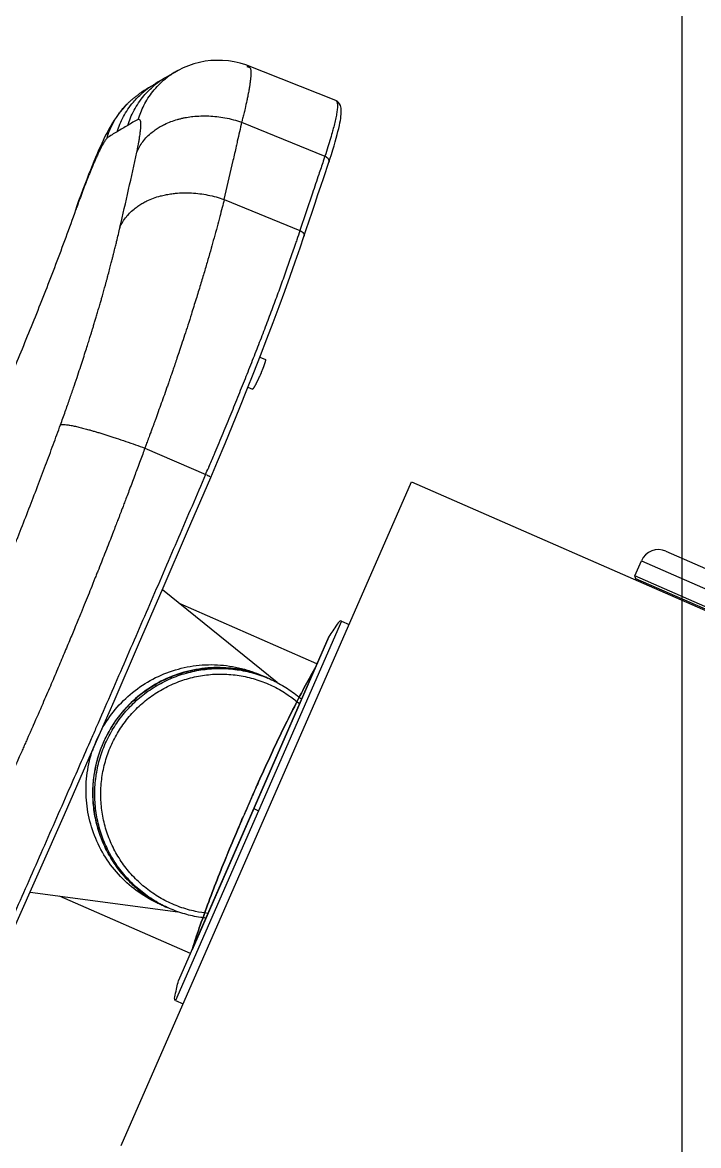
# Model space of a CAD drawing. Header units: millimetres. Extents: x 1145859089 to 1147511753, y -1047484727 to -1047247487.
# Drawn here: x 1146004981.5 to 1146005144.9, y -1047431132 to -1047430860.8 of the extents above; entities that cross this region are included whole.
import ezdxf
from ezdxf.xclip import XClip

# ---------------------------------------------------------------- set-up
doc = ezdxf.new("R2010")
doc.units = ezdxf.units.MM
doc.header["$LTSCALE"] = 100
doc.header["$MEASUREMENT"] = 0
doc.header["$XCLIPFRAME"] = 2
doc.layers.get('0').update_dxf_attribs({"linetype": 'CONTINUOUS'})
doc.layers.add('XREF', color=135, linetype='CONTINUOUS')
doc.layers.add('단지배치도$0$W240910', color=135, linetype='CONTINUOUS')

# ---------------------------------------------------------------- blocks, each defined once
blk = doc.blocks.new('단지배치도$0$zw$9902')
at = {"layer": '단지배치도$0$W240910', "ltscale": 5}
blk.add_line((67000.06, -51499.98), (67000.06, -67681.69), dxfattribs=at)
at = {"layer": '단지배치도$0$W240910', "linetype": 'ByBlock', "ltscale": 20}
for p, q in [((66880.79, -59501.94), (66879.51, -59502.47)), ((66882.11, -59501.49), (66880.79, -59501.94)), ((66883.46, -59501.14), (66882.11, -59501.49)), ((66884.84, -59500.87), (66883.46, -59501.14)), ((66886.24, -59500.71), (66884.84, -59500.87)), ((66887.65, -59500.64), (66886.24, -59500.71)), ((66889.06, -59500.66), (66887.65, -59500.64)), ((66890.47, -59500.79), (66889.06, -59500.66)), ((66891.88, -59501.02), (66890.47, -59500.79)), ((66893.27, -59501.34), (66891.88, -59501.02)), ((66894.63, -59501.76), (66893.27, -59501.34)), ((66916.4, -59510.37), (66894.63, -59501.76)), ((66875.72, -59504.52), (66875.15, -59504.87)), ((66876.27, -59504.19), (66875.72, -59504.52)), ((66876.83, -59503.87), (66876.27, -59504.19)), ((66877.38, -59503.56), (66876.83, -59503.87)), ((66877.92, -59503.26), (66877.38, -59503.56)), ((66878.28, -59503.08), (66877.47, -59503.54)), ((66878.28, -59503.08), (66877.92, -59503.26)), ((66879.51, -59502.47), (66878.28, -59503.08)), ((66871.16, -59507.28), (66870.63, -59507.61)), ((66871.69, -59506.96), (66871.16, -59507.28)), ((66871.78, -59506.94), (66871.36, -59507.23)), ((66872.18, -59506.68), (66871.69, -59506.96)), ((66872.34, -59506.57), (66872.18, -59506.68)), ((66872.9, -59506.21), (66872.34, -59506.57)), ((66873.45, -59505.87), (66872.9, -59506.21)), ((66874, -59505.54), (66873.45, -59505.87)), ((66874.54, -59505.23), (66874, -59505.54)), ((66874.58, -59505.23), (66874.15, -59505.52)), ((66875.01, -59504.96), (66874.54, -59505.23)), ((66875.15, -59504.87), (66875.01, -59504.96)), ((66869, -59508.69), (66868.61, -59508.96)), ((66869.55, -59508.31), (66869, -59508.69)), ((66870.09, -59507.96), (66869.55, -59508.31)), ((66870.63, -59507.61), (66870.09, -59507.96)), ((66864.86, -59512.4), (66864.31, -59513.07)), ((66865.44, -59511.75), (66864.86, -59512.4)), ((66865.71, -59511.46), (66865.44, -59511.75)), ((66916.73, -59510.54), (66916.39, -59510.36)), ((66916.39, -59510.37), (66916.4, -59510.37)), ((66916.4, -59510.37), (66916.41, -59510.37)), ((66917.06, -59510.81), (66916.73, -59510.54)), ((66917.33, -59511.15), (66917.06, -59510.81)), ((66917.51, -59511.51), (66917.33, -59511.15)), ((66917.62, -59511.86), (66917.51, -59511.51)), ((66917.69, -59512.19), (66917.62, -59511.86)), ((66917.73, -59512.54), (66917.69, -59512.19)), ((66917.74, -59512.91), (66917.73, -59512.54)), ((66862.86, -59515.1), (66862.43, -59515.77)), ((66863.31, -59514.43), (66862.86, -59515.1)), ((66863.79, -59513.75), (66863.31, -59514.43)), ((66864.31, -59513.07), (66863.79, -59513.75)), ((66917.4, -59515.77), (66917.51, -59515.19)), ((66917.51, -59515.19), (66917.59, -59514.65)), ((66917.59, -59514.65), (66917.66, -59514.16)), ((66917.66, -59514.16), (66917.71, -59513.71)), ((66917.71, -59513.71), (66917.73, -59513.29)), ((66917.73, -59513.29), (66917.74, -59512.91)), ((66861.27, -59517.81), (66860.9, -59518.51)), ((66861.64, -59517.12), (66861.27, -59517.81)), ((66862.03, -59516.44), (66861.64, -59517.12)), ((66862.43, -59515.77), (66862.03, -59516.44)), ((66893.65, -59515.58), (66913.78, -59523.78)), ((66916.74, -59518.59), (66916.94, -59517.8)), ((66916.94, -59517.8), (66917.11, -59517.07)), ((66917.11, -59517.07), (66917.27, -59516.39)), ((66917.27, -59516.39), (66917.4, -59515.77)), ((66859.82, -59520.73), (66859.46, -59521.53)), ((66860.18, -59519.97), (66859.82, -59520.73)), ((66860.54, -59519.23), (66860.18, -59519.97)), ((66860.9, -59518.51), (66860.54, -59519.23)), ((66915.98, -59521.27), (66916.26, -59520.32)), ((66916.26, -59520.32), (66916.51, -59519.43)), ((66916.51, -59519.43), (66916.74, -59518.59)), ((66858.71, -59523.22), (66858.32, -59524.13)), ((66859.09, -59522.36), (66858.71, -59523.22)), ((66859.46, -59521.53), (66859.09, -59522.36)), ((66914.98, -59524.47), (66915.34, -59523.35)), ((66915.34, -59523.35), (66915.68, -59522.28)), ((66915.68, -59522.28), (66915.98, -59521.27)), ((66857.51, -59526.09), (66857.09, -59527.14)), ((66857.92, -59525.09), (66857.51, -59526.09)), ((66858.32, -59524.13), (66857.92, -59525.09)), ((66891.56, -59524.84), (66889.37, -59534.23)), ((66913.78, -59523.78), (66913.38, -59524.99)), ((66913.5, -59528.92), (66914.73, -59525.24)), ((66913.78, -59523.78), (66913.83, -59523.8)), ((66914.73, -59525.24), (66914.98, -59524.47)), ((66856.65, -59528.25), (66856.2, -59529.4)), ((66857.09, -59527.14), (66856.65, -59528.25)), ((66912.8, -59531), (66913.5, -59528.92)), ((66855.74, -59530.61), (66855.26, -59531.87)), ((66856.2, -59529.4), (66855.74, -59530.61)), ((66912.1, -59533.08), (66912.8, -59531)), ((66854.76, -59533.2), (66854.25, -59534.59)), ((66855.26, -59531.87), (66854.76, -59533.2)), ((66889.42, -59534.25), (66889.37, -59534.23)), ((66889.42, -59534.25), (66907.73, -59541.72)), ((66910.79, -59532.69), (66907.73, -59541.72)), ((66911.39, -59535.17), (66912.1, -59533.08)), ((66853.73, -59536.02), (66853.24, -59537.65)), ((66854.25, -59534.59), (66853.73, -59536.02)), ((66910.69, -59537.27), (66911.39, -59535.17)), ((66909.26, -59541.48), (66909.97, -59539.37)), ((66909.97, -59539.37), (66910.69, -59537.27)), ((66907.73, -59541.72), (66907.78, -59541.74)), ((66908.69, -59543.17), (66909.26, -59541.48)), ((66907.76, -59545.93), (66908.69, -59543.16)), ((66906.61, -59549.29), (66907.76, -59545.93)), ((66905.38, -59552.78), (66906.61, -59549.29)), ((66904.08, -59556.39), (66905.38, -59552.78)), ((66902.71, -59560.12), (66904.08, -59556.39)), ((66901.27, -59563.97), (66902.71, -59560.12)), ((66899.77, -59567.91), (66901.27, -59563.97)), ((66898.21, -59571.94), (66899.77, -59567.91)), ((66896.59, -59576.05), (66898.21, -59571.94)), ((66898.05, -59572.33), (66899.38, -59572.91)), ((66894.92, -59580.24), (66896.59, -59576.05)), ((66893.21, -59584.49), (66894.92, -59580.24)), ((66895.18, -59579.58), (66896.26, -59580.05)), ((66891.44, -59588.8), (66893.21, -59584.49)), ((66889.64, -59593.15), (66891.44, -59588.8)), ((66887.8, -59597.53), (66889.64, -59593.15)), ((66870.25, -59594.31), (66884.97, -59600.69)), ((66885.67, -59598.95), (66885.6, -59599.11)), ((66886.17, -59601.36), (66887.8, -59597.53)), ((66880.58, -59614.39), (66886.17, -59601.36)), ((66864.54, -59762.76), (66934.67, -59602.42)), ((66934.67, -59602.42), (67085.01, -59668.18)), ((66874.68, -59628.06), (66880.58, -59614.39)), ((66996.2, -59619.2), (67084.06, -59657.63)), ((66988.67, -59625.18), (66990.27, -59621.52)), ((66990.27, -59621.52), (67082.26, -59661.75)), ((67080.66, -59665.41), (66988.67, -59625.18)), ((66988.93, -59625.84), (66988.67, -59625.18)), ((67080.46, -59665.87), (66988.93, -59625.84)), ((66868.76, -59641.74), (66874.68, -59628.06)), ((66902.22, -59650.9), (66874.5, -59628.49)), ((66911.86, -59646.41), (66878.76, -59631.93)), ((66911.86, -59646.41), (66878.76, -59631.93)), ((66917.77, -59636.06), (66877.7, -59727.68)), ((66917.77, -59636.06), (66919.6, -59636.86)), ((66914.74, -59639.82), (66878.42, -59722.87)), ((66914.72, -59639.86), (66881.67, -59715.43)), ((66862.81, -59655.42), (66868.76, -59641.74)), ((66899.93, -59649.81), (66899.94, -59649.82)), ((66899.94, -59649.82), (66899.97, -59649.83)), ((66900.43, -59650.03), (66899.97, -59649.83)), ((66856.83, -59669.09), (66862.81, -59655.42)), ((66850.84, -59682.75), (66856.83, -59669.09)), ((66895.91, -59679.05), (66894.42, -59682.44)), ((66895.91, -59679.05), (66895.93, -59679.01)), ((66895.94, -59678.97), (66895.93, -59679.01)), ((66844.82, -59696.39), (66850.84, -59682.75)), ((66894.39, -59682.52), (66894.4, -59682.49)), ((66894.42, -59682.44), (66894.4, -59682.49)), ((66896.57, -59681.36), (66897.74, -59681.86)), ((66838.79, -59710.01), (66844.82, -59696.39)), ((66842.54, -59701.54), (66878.26, -59706.28)), ((66881.29, -59716.32), (66849.65, -59702.48)), ((66881.29, -59716.32), (66849.65, -59702.48)), ((66875.69, -59705.25), (66875.68, -59705.24)), ((66875.72, -59705.26), (66875.69, -59705.25)), ((66876.19, -59705.46), (66875.72, -59705.26)), ((66878.48, -59722.74), (66878.41, -59722.9)), ((66878.42, -59722.87), (66878.41, -59722.9)), ((66877.7, -59727.68), (66879.53, -59728.48))]:
    blk.add_line(p, q, dxfattribs=at)
at = {"layer": '단지배치도$0$W240910'}
blk.add_arc((56404.25, -57219.78, 0), 12756.72, 322.50733, 9.110085, dxfattribs=at)
at = {"layer": '단지배치도$0$W240910', "linetype": 'ByBlock', "ltscale": 20}
for centre, radius, start, end in [((66887.57, -59520.37), 19.62, 120.9774, 129.0269), ((66882.46, -59523.42), 19.63, 124.4415, 131.1), ((66885.04, -59521.87), 19.64, 123.6465, 129.8617), ((66916.28, -59510.68), 0.338, 64.6892, 66.3966), ((66878.78, -59535.53), 22.95, 116.1435, 123.4083), ((66875.72, -59540.5), 25.66, 118.2133, 124.7299), ((66877.28, -59538.03), 24.35, 117.2016, 124.1986), ((65937.14, -59322.88), 952.4, 346.76425, 347.88395), ((67110.2, -59629.57), 272.91, 160.0577, 160.317), ((66806.34, -59565.32), 86.17, 335.7823, 336.9152), ((66994.4, -59623.32), 4.5, 66.3767, 156.3767), ((66887.89, -59677.37), 30.07, 82.9248, 83.6602), ((66887.9, -59677.27), 29.98, 76.3621, 82.9299), ((66887.89, -59677.34), 30.05, 74.8236, 76.3619), ((66887.87, -59677.4), 30.1, 73.2892, 74.8238), ((66887.87, -59677.41), 30.12, 70.4072, 73.2894), ((66887.88, -59677.37), 30.08, 69.828, 70.4069), ((66887.92, -59677.27), 29.96, 66.3792, 69.8301), ((66888.39, -59677.56), 30.04, 66.3767, 67.3397), ((66886.4, -59676.91), 30.36, 150.951, 161.7514), ((67349.28, -59881.38), 496.46, 156.1635, 156.3771), ((67350.76, -59878), 496.46, 156.3763, 156.5898), ((66887.74, -59677.7), 30.07, 229.0932, 229.8286), ((66887.68, -59677.77), 29.98, 229.8235, 236.3912), ((66887.72, -59677.71), 30.05, 236.3915, 237.9297), ((66887.75, -59677.66), 30.1, 237.9296, 239.4642), ((66887.76, -59677.65), 30.12, 239.464, 242.3461), ((66887.74, -59677.69), 30.08, 242.3465, 242.9254), ((66887.69, -59677.79), 29.96, 242.9233, 246.3741)]:
    blk.add_arc(centre, radius, start, end, dxfattribs=at)
for points, knots in [([(66894.92, -59502.13), (66895.08, -59502.08), (66895.42, -59501.94), (66895.67, -59502.28), (66895.73, -59502.45), (66895.75, -59502.51)], [0, 0, 0, 0, 0.51352, 0.891261, 1.079278, 1.079278, 1.079278, 1.079278]), ([(66895.75, -59502.51), (66895.77, -59502.58), (66895.85, -59502.9), (66895.9, -59503.45), (66895.87, -59504.21), (66895.87, -59504.71), (66895.82, -59504.98)], [0, 0, 0, 0, 0.200238, 0.982482, 1.662417, 2.472537, 2.472537, 2.472537, 2.472537]), ([(66866.15, -59516.37), (66866.33, -59515.75), (66866.77, -59514.5), (66867.63, -59512.67), (66868.71, -59510.88), (66869.87, -59509.35), (66871.02, -59508.08), (66871.85, -59507.3), (66872.33, -59506.89), (66872.45, -59506.79)], [0, 0, 0, 0, 1.945454, 3.968289, 6.059366, 8.206691, 9.720459, 11.180431, 11.630612, 11.630612, 11.630612, 11.630612]), ([(66868.67, -59514.93), (66868.84, -59514.36), (66869.24, -59513.2), (66870.02, -59511.48), (66871, -59509.77), (66872.19, -59508.11), (66873.59, -59506.54), (66874.65, -59505.58), (66875.21, -59505.12)], [0, 0, 0, 0, 1.794384, 3.677601, 5.644707, 7.687721, 9.796919, 11.961869, 11.961869, 11.961869, 11.961869]), ([(66895.82, -59504.98), (66895.76, -59505.24), (66895.74, -59505.82), (66895.62, -59506.53), (66895.53, -59507.15), (66895.45, -59507.62), (66895.36, -59508.13), (66895.25, -59508.72), (66895.13, -59509.31), (66895.02, -59509.87), (66894.81, -59510.83), (66894.58, -59511.86), (66894.32, -59512.94), (66894.16, -59513.55), (66894.01, -59514.14), (66893.88, -59514.69), (66893.74, -59515.17), (66893.69, -59515.46), (66893.65, -59515.58)], [0, 0, 0, 0, 0.814221, 1.727787, 2.169406, 2.690485, 3.147914, 3.738755, 4.477409, 4.959155, 5.444648, 7.433823, 8.12702, 8.761155, 9.330599, 9.954311, 10.45742, 10.833595, 10.833595, 10.833595, 10.833595]), ([(66863.59, -59517.89), (66863.78, -59517.27), (66864.22, -59516.02), (66865.08, -59514.19), (66866.16, -59512.41), (66867.32, -59510.88), (66868.47, -59509.62), (66869.19, -59508.94), (66869.56, -59508.62)], [0, 0, 0, 0, 1.942643, 3.962289, 6.04985, 8.193407, 9.704809, 11.162461, 11.162461, 11.162461, 11.162461]), ([(66865.71, -59511.46), (66865.84, -59511.32), (66866.17, -59510.99), (66866.7, -59510.48), (66867.33, -59509.93), (66867.96, -59509.43), (66868.39, -59509.11), (66868.61, -59508.96)], [0, 0, 0, 0, 0.55698, 1.39492, 2.224765, 3.045726, 3.824493, 3.824493, 3.824493, 3.824493]), ([(66861.11, -59519.41), (66861.29, -59518.78), (66861.74, -59517.5), (66862.53, -59515.83), (66863.36, -59514.43), (66864.13, -59513.31), (66864.86, -59512.4), (66865.39, -59511.8), (66865.65, -59511.53), (66865.71, -59511.46)], [0, 0, 0, 0, 1.991712, 4.063991, 5.51776, 6.879508, 8.139839, 8.991274, 9.279502, 9.279502, 9.279502, 9.279502]), ([(66916.42, -59510.38), (66916.54, -59510.43), (66916.74, -59510.72), (66916.82, -59511.34), (66916.8, -59512.22), (66916.71, -59512.89), (66916.65, -59513.27)], [0, 0, 0, 0, 0.376096, 0.971572, 1.844149, 3.009592, 3.009592, 3.009592, 3.009592]), ([(66868.33, -59522.79), (66868.51, -59522.36), (66868.93, -59521.49), (66869.74, -59520.25), (66870.77, -59519.06), (66871.86, -59518.07), (66872.95, -59517.27), (66873.96, -59516.64), (66875.16, -59516.01), (66876.54, -59515.42), (66877.84, -59515), (66878.86, -59514.73), (66879.6, -59514.56), (66880.35, -59514.41), (66881.11, -59514.29), (66882.26, -59514.15), (66883.81, -59514.04), (66885.74, -59514.05), (66887.68, -59514.2), (66889.65, -59514.5), (66891.66, -59514.95), (66892.99, -59515.35), (66893.65, -59515.58)], [0, 0, 0, 0, 1.395271, 2.871666, 4.436703, 6.094644, 7.294543, 8.483246, 9.653968, 11.361205, 12.991094, 13.746964, 14.508727, 15.275402, 16.045955, 16.819304, 18.75707, 20.687046, 22.598719, 24.601919, 26.667066, 28.760612, 28.760612, 28.760612, 28.760612]), ([(66868.33, -59522.79), (66868.38, -59522.59), (66868.46, -59522.2), (66868.58, -59521.55), (66868.69, -59520.98), (66868.78, -59520.48), (66868.88, -59519.91), (66868.99, -59519.26), (66869.09, -59518.56), (66869.16, -59518.02), (66869.21, -59517.56), (66869.26, -59517.08), (66869.29, -59516.59), (66869.3, -59516.1), (66869.27, -59515.66), (66869.29, -59515.18), (66868.86, -59514.84), (66868.67, -59514.93)], [0, 0, 0, 0, 0.606546, 1.202414, 1.967108, 2.357632, 2.743085, 3.695281, 4.327536, 4.869633, 5.33042, 5.718659, 6.31052, 6.792957, 7.187909, 7.631431, 8.247932, 8.247932, 8.247932, 8.247932]), ([(66916.65, -59513.27), (66916.58, -59513.69), (66916.41, -59514.6), (66916.09, -59516), (66915.83, -59516.97), (66915.7, -59517.46)], [0, 0, 0, 0, 1.274645, 2.775474, 4.294705, 4.294705, 4.294705, 4.294705]), ([(66893.65, -59515.58), (66893.31, -59517.12), (66892.86, -59519.06), (66892.17, -59522.14), (66891.83, -59523.7), (66891.56, -59524.84)], [0, 0, 0, 0, 4.730131, 5.961451, 9.497691, 9.497691, 9.497691, 9.497691]), ([(66915.7, -59517.46), (66915.68, -59517.53), (66915.5, -59518.21), (66915.11, -59519.59), (66914.46, -59521.62), (66914.08, -59523.06), (66913.78, -59523.78)], [0, 0, 0, 0, 0.202088, 2.136432, 4.274933, 6.607429, 6.607429, 6.607429, 6.607429]), ([(66861.11, -59519.41), (66861, -59519.52), (66860.83, -59519.75), (66860.58, -59520.11), (66860.35, -59520.48), (66860.12, -59520.88), (66859.91, -59521.26), (66859.71, -59521.65), (66859.49, -59522.08), (66859.21, -59522.63), (66858.93, -59523.22), (66858.67, -59523.8), (66858.45, -59524.29), (66858.24, -59524.76), (66858.05, -59525.2), (66857.87, -59525.62), (66857.69, -59526.05), (66857.46, -59526.58), (66857.18, -59527.27), (66856.84, -59528.1), (66856.5, -59528.96), (66856.19, -59529.75), (66855.92, -59530.42), (66855.77, -59530.82), (66855.7, -59531)], [0, 0, 0, 0, 0.449461, 0.850824, 1.317314, 1.770766, 2.221332, 2.628624, 3.06847, 3.6752, 4.478128, 5.035271, 5.574932, 6.092873, 6.583845, 7.017675, 7.448697, 7.985439, 8.754373, 9.688406, 10.667937, 11.525213, 12.247321, 12.824378, 12.824378, 12.824378, 12.824378]), ([(66913.38, -59524.99), (66913.02, -59526.07), (66912.15, -59528.64), (66911.29, -59531.2), (66910.79, -59532.69)], [0, 0, 0, 0, 3.411404, 8.127212, 8.127212, 8.127212, 8.127212]), ([(66913.83, -59523.8), (66913.96, -59523.86), (66914.23, -59524.01), (66914.58, -59524.35), (66914.79, -59524.79), (66914.77, -59525.11), (66914.73, -59525.24)], [0, 0, 0, 0, 0.428054, 0.920694, 1.437951, 1.839812, 1.839812, 1.839812, 1.839812]), ([(66855.7, -59531), (66855.64, -59531.15), (66855.53, -59531.44), (66855.36, -59531.89), (66855.19, -59532.34), (66855.01, -59532.8), (66854.84, -59533.27), (66854.66, -59533.74), (66854.34, -59534.62), (66854, -59535.54), (66853.72, -59536.3), (66853.65, -59536.49)], [0, 0, 0, 0, 0.462828, 0.942129, 1.427901, 1.919964, 2.418013, 2.921646, 3.430396, 5.239729, 5.851837, 5.851837, 5.851837, 5.851837]), ([(66864.25, -59540.95), (66864.44, -59540.49), (66864.9, -59539.61), (66865.76, -59538.39), (66866.77, -59537.29), (66867.81, -59536.39), (66868.82, -59535.67), (66869.77, -59535.09), (66870.94, -59534.49), (66872.36, -59533.9), (66873.85, -59533.43), (66875.22, -59533.11), (66876.45, -59532.89), (66877.92, -59532.71), (66879.63, -59532.62), (66881.57, -59532.66), (66883.54, -59532.83), (66885.51, -59533.15), (66887.47, -59533.61), (66888.74, -59534.01), (66889.37, -59534.23)], [0, 0, 0, 0, 1.470171, 2.961514, 4.466241, 5.973496, 7.065801, 8.177635, 9.306352, 11.024073, 12.761591, 13.989418, 15.239323, 16.507267, 18.43261, 20.370779, 22.342268, 24.3485, 26.362403, 28.35546, 28.35546, 28.35546, 28.35546]), ([(66889.42, -59534.25), (66889.3, -59534.91), (66888.89, -59536.27), (66888.35, -59538.47), (66887.7, -59540.92), (66887, -59543.47), (66886.26, -59546.11), (66885.49, -59548.83), (66884.63, -59551.77), (66883.67, -59554.94), (66882.65, -59558.36), (66881.85, -59560.69), (66881.5, -59561.93)], [0, 0, 0, 0, 2.007168, 4.270289, 6.797857, 9.599927, 12.203458, 15.027252, 18.085568, 21.392554, 24.959446, 28.792334, 28.792334, 28.792334, 28.792334]), ([(66853.24, -59537.65), (66852.44, -59539.86), (66850.84, -59544.23), (66848.4, -59550.73), (66845.93, -59557.12), (66843.43, -59563.41), (66840.91, -59569.58), (66838.38, -59575.64), (66835.83, -59581.57), (66833.27, -59587.35), (66830.72, -59592.98), (66828.19, -59598.43), (66825.68, -59603.7), (66823.19, -59608.8), (66820.98, -59613.21), (66819.59, -59615.92), (66819.03, -59617)], [0, 0, 0, 0, 7.037873, 13.980096, 20.830458, 27.591934, 34.262869, 40.835246, 47.294975, 53.623975, 59.80354, 65.818237, 71.659371, 77.32677, 82.827405, 86.473004, 86.473004, 86.473004, 86.473004]), ([(66849.87, -59588.66), (66850.26, -59587.59), (66851, -59585.52), (66852.05, -59582.55), (66852.99, -59579.82), (66853.83, -59577.34), (66854.57, -59575.12), (66855.24, -59573.08), (66855.83, -59571.24), (66856.34, -59569.63), (66856.71, -59568.45), (66856.97, -59567.65), (66857.12, -59567.14), (66857.26, -59566.7), (66857.42, -59566.18), (66857.62, -59565.52), (66857.89, -59564.64), (66858.19, -59563.66), (66858.5, -59562.61), (66858.83, -59561.5), (66859.18, -59560.32), (66859.51, -59559.19), (66859.97, -59557.6), (66860.34, -59556.28), (66860.65, -59555.16), (66860.76, -59554.78), (66860.86, -59554.4), (66860.96, -59554.03), (66861.06, -59553.67), (66861.16, -59553.31), (66861.27, -59552.88), (66861.5, -59552.05), (66861.8, -59550.92), (66862.13, -59549.63), (66862.4, -59548.59), (66862.61, -59547.79), (66862.75, -59547.21), (66862.89, -59546.68), (66863.02, -59546.14), (66863.17, -59545.54), (66863.31, -59544.97), (66863.67, -59543.44), (66863.99, -59542.1), (66864.25, -59540.95)], [0, 0, 0, 0, 3.416992, 6.573465, 9.460997, 12.075828, 14.41956, 16.496461, 18.511994, 20.205983, 21.584774, 22.206049, 22.736068, 23.175567, 23.592105, 24.354964, 25.275877, 26.351726, 27.403354, 28.564594, 29.831667, 31.089677, 32.113406, 34.796955, 35.199651, 35.595857, 35.985637, 36.369052, 36.746168, 37.117048, 37.481756, 38.092837, 39.677673, 41.000488, 42.072208, 42.90145, 43.494809, 43.857033, 44.55747, 45.144034, 45.726184, 46.303786, 49.860086, 49.860086, 49.860086, 49.860086]), ([(66907.78, -59541.74), (66907.95, -59541.81), (66908.27, -59542), (66908.6, -59542.38), (66908.75, -59542.79), (66908.73, -59543.05), (66908.69, -59543.16)], [0, 0, 0, 0, 0.561036, 1.087799, 1.470561, 1.83116, 1.83116, 1.83116, 1.83116]), ([(66906.99, -59543.99), (66906.85, -59544.38), (66906.29, -59545.96), (66905.33, -59548.81), (66903.99, -59552.55), (66902.59, -59556.44), (66901.1, -59560.45), (66899.54, -59564.59), (66898.47, -59567.39), (66897.92, -59568.8)], [0, 0, 0, 0, 1.228946, 5.034856, 9.01158, 13.148913, 17.436202, 21.862382, 26.41601, 26.41601, 26.41601, 26.41601]), ([(66881.5, -59561.93), (66881.25, -59562.83), (66880.66, -59564.52), (66879.88, -59566.98), (66879.15, -59569.19), (66878.49, -59571.17), (66877.91, -59572.87), (66877.43, -59574.31), (66877.03, -59575.48), (66876.7, -59576.42), (66876.47, -59577.09), (66876.3, -59577.57), (66876.18, -59577.94), (66876.03, -59578.36), (66875.81, -59579), (66875.39, -59580.2), (66874.54, -59582.6), (66873.74, -59584.83), (66873.13, -59586.52), (66872.96, -59586.98), (66872.81, -59587.41), (66872.66, -59587.81), (66872.53, -59588.18), (66872.34, -59588.68), (66872.16, -59589.18), (66871.96, -59589.73), (66871.81, -59590.13), (66871.65, -59590.56), (66871.48, -59591.01), (66871.27, -59591.59), (66871.03, -59592.22), (66870.8, -59592.84), (66870.6, -59593.39), (66870.41, -59593.87), (66870.3, -59594.17), (66870.25, -59594.31)], [0, 0, 0, 0, 2.807418, 5.386618, 7.724663, 9.811706, 11.640196, 13.114333, 14.352197, 15.350739, 16.107602, 16.477035, 16.872965, 17.278441, 17.819814, 18.905032, 21.084843, 25.476331, 25.99701, 26.486022, 26.943279, 27.368708, 27.762249, 28.123852, 28.961465, 29.367704, 29.874654, 30.239592, 30.728325, 31.342079, 32.080871, 32.739011, 33.326484, 33.843293, 34.289438, 34.289438, 34.289438, 34.289438]), ([(66897.92, -59568.8), (66897.36, -59570.25), (66896.21, -59573.19), (66894.46, -59577.62), (66892.64, -59582.13), (66890.78, -59586.7), (66888.87, -59591.33), (66887.14, -59595.41), (66886.09, -59597.96), (66885.67, -59598.95)], [0, 0, 0, 0, 4.66908, 9.441718, 14.305543, 19.247942, 24.256087, 29.316974, 32.543097, 32.543097, 32.543097, 32.543097]), ([(66899.38, -59572.91), (66899.39, -59572.92), (66899.4, -59572.93), (66899.41, -59572.95), (66899.41, -59572.98), (66899.41, -59573.02), (66899.41, -59573.07), (66899.4, -59573.13), (66899.39, -59573.2), (66899.37, -59573.28), (66899.35, -59573.37), (66899.33, -59573.46), (66899.3, -59573.57), (66899.27, -59573.68), (66899.23, -59573.8), (66899.19, -59573.92), (66899.14, -59574.06), (66899.1, -59574.2), (66899.04, -59574.34), (66898.99, -59574.5), (66898.93, -59574.66), (66898.87, -59574.82), (66898.81, -59574.99), (66898.74, -59575.16), (66898.67, -59575.33), (66898.6, -59575.51), (66898.52, -59575.69), (66898.45, -59575.88), (66898.37, -59576.06), (66898.29, -59576.25), (66898.21, -59576.43), (66898.13, -59576.62), (66898.05, -59576.81), (66897.97, -59576.99), (66897.88, -59577.18), (66897.8, -59577.36), (66897.72, -59577.54), (66897.63, -59577.72), (66897.55, -59577.89), (66897.47, -59578.06), (66897.39, -59578.22), (66897.31, -59578.39), (66897.23, -59578.54), (66897.15, -59578.69), (66897.08, -59578.83), (66897.01, -59578.97), (66896.94, -59579.1), (66896.87, -59579.23), (66896.8, -59579.34), (66896.74, -59579.45), (66896.68, -59579.55), (66896.62, -59579.64), (66896.57, -59579.72), (66896.52, -59579.8), (66896.48, -59579.86), (66896.43, -59579.92), (66896.39, -59579.97), (66896.36, -59580), (66896.33, -59580.03), (66896.3, -59580.05), (66896.28, -59580.06), (66896.26, -59580.06), (66896.26, -59580.05)], [0, 0, 0, 0, 0.018561, 0.042451, 0.074393, 0.115463, 0.166154, 0.226583, 0.296753, 0.376522, 0.465781, 0.564403, 0.672104, 0.7886, 0.913526, 1.046702, 1.18776, 1.336295, 1.491822, 1.65401, 1.822463, 1.996665, 2.176126, 2.360379, 2.548944, 2.741325, 2.937001, 3.135417, 3.336262, 3.538718, 3.74223, 3.946242, 4.1502, 4.353578, 4.555852, 4.756504, 4.95475, 5.150318, 5.342677, 5.531267, 5.71554, 5.895, 6.069176, 6.237611, 6.399827, 6.555396, 6.703944, 6.845001, 6.97818, 7.103118, 7.219623, 7.32733, 7.425959, 7.515229, 7.595008, 7.665183, 7.725615, 7.776306, 7.817376, 7.849323, 7.873223, 7.891797, 7.891797, 7.891797, 7.891797]), ([(66798.99, -59705.72), (66799.86, -59704.01), (66801.62, -59700.53), (66804.27, -59695.21), (66806.98, -59689.7), (66809.72, -59684.02), (66811.76, -59679.74), (66813.13, -59676.84), (66813.83, -59675.36), (66814.55, -59673.81), (66815.26, -59672.29), (66815.95, -59670.81), (66816.98, -59668.58), (66818.32, -59665.66), (66819.92, -59662.14), (66821.39, -59658.87), (66822.73, -59655.86), (66823.87, -59653.28), (66824.83, -59651.1), (66825.62, -59649.29), (66826.38, -59647.55), (66827.15, -59645.78), (66828.05, -59643.68), (66829.12, -59641.19), (66830.36, -59638.26), (66831.7, -59635.07), (66833.15, -59631.61), (66834.74, -59627.75), (66836.49, -59623.46), (66837.85, -59620.08), (66838.73, -59617.89), (66839.09, -59616.98), (66839.44, -59616.1), (66839.78, -59615.23), (66840.72, -59612.84), (66842.24, -59608.97), (66844.28, -59603.67), (66846.23, -59598.51), (66848.09, -59593.53), (66849.29, -59590.26), (66849.87, -59588.66)], [0, 0, 0, 0, 5.754772, 11.701837, 17.842698, 24.178414, 30.614069, 32.056733, 33.806246, 35.517577, 37.190653, 38.825407, 40.421773, 44.579899, 48.450932, 52.033955, 55.328249, 58.333272, 60.491174, 62.470126, 64.282682, 66.177217, 68.248546, 71.140295, 74.317893, 77.780853, 81.528517, 85.560038, 90.32131, 95.423109, 96.473352, 97.420829, 98.363515, 99.30141, 100.234513, 106.0602, 111.773038, 117.287196, 122.603733, 127.723968, 127.723968, 127.723968, 127.723968]), ([(66849.87, -59588.66), (66850.1, -59588.54), (66850.61, -59588.57), (66851.36, -59588.63), (66852.22, -59588.77), (66853.23, -59588.97), (66854.35, -59589.23), (66855.52, -59589.53), (66856.6, -59589.82), (66857.59, -59590.1), (66858.47, -59590.36), (66859.39, -59590.63), (66860.34, -59590.92), (66861.31, -59591.23), (66862.3, -59591.55), (66863.75, -59592.02), (66865.66, -59592.66), (66867.97, -59593.48), (66869.5, -59594.03), (66870.25, -59594.31)], [0, 0, 0, 0, 0.764557, 1.42128, 2.300817, 3.355613, 4.51682, 5.742209, 6.992266, 7.879356, 8.806126, 9.768334, 10.761383, 11.780371, 12.820142, 13.875349, 16.366719, 18.843021, 21.239993, 21.239993, 21.239993, 21.239993]), ([(66870.25, -59594.31), (66870.08, -59594.78), (66869.71, -59595.79), (66869.11, -59597.4), (66868.5, -59599.06), (66867.87, -59600.73), (66867.24, -59602.42), (66866.6, -59604.13), (66865.99, -59605.74), (66865.46, -59607.13), (66865.02, -59608.29), (66864.66, -59609.23), (66864.36, -59610.01), (66864.08, -59610.74), (66863.73, -59611.65), (66863.28, -59612.81), (66862.72, -59614.27), (66862.07, -59615.94), (66861.33, -59617.83), (66860.55, -59619.84), (66859.72, -59621.93), (66859.04, -59623.64), (66858.55, -59624.86), (66858.3, -59625.49), (66858.12, -59625.94), (66857.96, -59626.35), (66857.79, -59626.78), (66857.39, -59627.76), (66856.75, -59629.36), (66855.83, -59631.63), (66854.77, -59634.23), (66853.56, -59637.17), (66852.19, -59640.46), (66850.71, -59644.01), (66849.1, -59647.8), (66847.39, -59651.84), (66846.16, -59654.6), (66845.56, -59656.03)], [0, 0, 0, 0, 1.500995, 3.221361, 5.161397, 6.791019, 8.595113, 10.55132, 12.272613, 13.758669, 15.009206, 16.023981, 16.769912, 17.497226, 18.370265, 19.692329, 21.250869, 23.04618, 25.078597, 27.348483, 29.501923, 31.833292, 32.876174, 33.438999, 33.873931, 34.319103, 34.774516, 35.240174, 37.485988, 39.943773, 42.613761, 45.905682, 49.472119, 53.313188, 57.428857, 61.818901, 66.482864, 66.482864, 66.482864, 66.482864]), ([(66884.92, -59600.67), (66882.75, -59605.76), (66878.37, -59615.93), (66871.79, -59631.18), (66865.17, -59646.44), (66860.74, -59656.61), (66858.52, -59661.69)], [0, 0, 0, 0, 16.59581, 33.214361, 49.848484, 66.491004, 66.491004, 66.491004, 66.491004]), ([(66885.2, -59600.79), (66885.27, -59600.82), (66885.49, -59600.93), (66885.7, -59601.07), (66886.3, -59601.28), (66886.17, -59601.36)], [0, 0, 0, 0, 0.230928, 0.687032, 1.135118, 1.135118, 1.135118, 1.135118]), ([(66917.77, -59636.06), (66917.38, -59635.89), (66916.1, -59637.8), (66915.36, -59638.79), (66914.74, -59639.82)], [0, 0, 0, 0, 1.270921, 4.883286, 4.883286, 4.883286, 4.883286]), ([(66859.85, -59662.17), (66860.78, -59660.49), (66863, -59657.27), (66867.18, -59653.15), (66872.12, -59649.9), (66877.59, -59647.67), (66883.39, -59646.54), (66889.29, -59646.55), (66894.19, -59647.53), (66897.02, -59648.56), (66898, -59648.97)], [0, 0, 0, 0, 5.758499, 11.636919, 17.511795, 23.382454, 29.248857, 35.111614, 40.971197, 44.145899, 44.145899, 44.145899, 44.145899]), ([(66891.21, -59647.48), (66890.29, -59647.38), (66887.39, -59647.19), (66882.51, -59647.58), (66876.78, -59649.21), (66871.48, -59651.93), (66866.8, -59655.63), (66862.93, -59660.17), (66860.99, -59663.64), (66860.2, -59665.45)], [0, 0, 0, 0, 2.776625, 8.689118, 14.605682, 20.526647, 26.451677, 32.379816, 38.308208, 38.308208, 38.308208, 38.308208]), ([(66860.23, -59665.47), (66860.79, -59664.21), (66862.06, -59661.76), (66864.46, -59658.38), (66867.29, -59655.36), (66870.5, -59652.75), (66874.03, -59650.6), (66877.83, -59648.96), (66881.81, -59647.85), (66885.9, -59647.29), (66890.03, -59647.29), (66894.11, -59647.86), (66897.41, -59648.79), (66899.31, -59649.54), (66899.93, -59649.81)], [0, 0, 0, 0, 4.128404, 8.256351, 12.383263, 16.508643, 20.632117, 24.753489, 28.872736, 32.989974, 37.105461, 41.219591, 45.332869, 47.347025, 47.347025, 47.347025, 47.347025]), ([(66860.7, -59665.67), (66861.25, -59664.41), (66862.53, -59661.96), (66864.92, -59658.58), (66867.75, -59655.56), (66870.96, -59652.95), (66874.5, -59650.81), (66878.29, -59649.16), (66882.27, -59648.05), (66886.36, -59647.49), (66890.49, -59647.5), (66894.58, -59648.06), (66897.72, -59648.95), (66899.49, -59649.63), (66899.96, -59649.83)], [0, 0, 0, 0, 4.128593, 8.256609, 12.383493, 16.50884, 20.632337, 24.753684, 28.872901, 32.990104, 37.105547, 41.219647, 45.332886, 46.885831, 46.885831, 46.885831, 46.885831]), ([(66895.94, -59678.97), (66896.53, -59677.62), (66898.01, -59674.28), (66901.31, -59667.06), (66904.98, -59659.45), (66908.67, -59652.32), (66910.51, -59648.97), (66911.43, -59647.36), (66911.47, -59647.29)], [0, 0, 0, 0, 4.417649, 10.953942, 23.826463, 29.746417, 35.049573, 35.294587, 35.294587, 35.294587, 35.294587]), ([(66911.47, -59647.29), (66911.43, -59647.36), (66910.51, -59648.97), (66908.67, -59652.32), (66904.98, -59659.45), (66901.31, -59667.06), (66898.11, -59674.06), (66896.73, -59677.18), (66896.23, -59678.31)], [0, 0, 0, 0, 0.245014, 5.54817, 11.468124, 24.340645, 30.876937, 34.578482, 34.578482, 34.578482, 34.578482]), ([(66862.04, -59666.26), (66862.57, -59665.05), (66863.79, -59662.7), (66866.09, -59659.47), (66868.8, -59656.57), (66871.88, -59654.07), (66875.27, -59652.01), (66878.9, -59650.44), (66882.72, -59649.37), (66886.64, -59648.84), (66890.59, -59648.84), (66894.51, -59649.39), (66898.32, -59650.46), (66901.94, -59652.04), (66905.05, -59653.95), (66906.88, -59655.4), (66907.64, -59656.07)], [0, 0, 0, 0, 3.956531, 7.912519, 11.867416, 15.82085, 19.772505, 23.722097, 27.669651, 31.615273, 35.55921, 39.50186, 43.443683, 47.385235, 51.327059, 54.361858, 54.361858, 54.361858, 54.361858]), ([(66900.43, -59650.03), (66901.63, -59650.56), (66903.97, -59651.77), (66906.48, -59653.52), (66907.82, -59654.64), (66908.14, -59654.92)], [0, 0, 0, 0, 3.942487, 7.885538, 9.158562, 9.158562, 9.158562, 9.158562]), ([(66845.56, -59656.03), (66844.83, -59657.78), (66843.96, -59659.71), (66843.02, -59661.84), (66842.76, -59662.43), (66842.51, -59663.01), (66842.22, -59663.66), (66841.89, -59664.4), (66841.47, -59665.34), (66841, -59666.4), (66840.46, -59667.61), (66839.86, -59668.95), (66839.29, -59670.2), (66838.85, -59671.18), (66838.56, -59671.81), (66838.34, -59672.3), (66838.12, -59672.79), (66837.89, -59673.28), (66837.67, -59673.78), (66836.9, -59675.48), (66835.55, -59678.42), (66834.11, -59681.52), (66833.15, -59683.59), (66832.68, -59684.58), (66832.21, -59685.59), (66831.67, -59686.75), (66831.07, -59688.01), (66830.44, -59689.35), (66829.62, -59691.08), (66828.64, -59693.14), (66827.54, -59695.43), (66826.59, -59697.4), (66825.85, -59698.92), (66825.3, -59700.05), (66824.91, -59700.86), (66824.54, -59701.62), (66824.11, -59702.49), (66823.57, -59703.59), (66822.94, -59704.86), (66822.24, -59706.29), (66821.49, -59707.79), (66820.75, -59709.28), (66819.91, -59710.95), (66819.04, -59712.7), (66818.11, -59714.53), (66817.53, -59715.68), (66817.26, -59716.21)], [0, 0, 0, 0, 5.705615, 6.344775, 6.983953, 7.623147, 8.262356, 9.113533, 10.0558, 11.340705, 12.590566, 14.051792, 15.724267, 16.725511, 17.260787, 17.797878, 18.338146, 18.881592, 19.428213, 19.978007, 24.464145, 29.149909, 30.229139, 31.318359, 32.417556, 33.586447, 35.134392, 36.612216, 38.019979, 40.90396, 43.441354, 45.632794, 47.478854, 48.517933, 49.40386, 50.150831, 51.072437, 52.297142, 53.824649, 55.341491, 57.071477, 58.845043, 60.34303, 62.669323, 64.724559, 66.50918, 66.50918, 66.50918, 66.50918]), ([(66857.28, -59664.52), (66855.47, -59668.66), (66851.43, -59677.88), (66845.14, -59692.16), (66838.44, -59707.31), (66833.97, -59717.37), (66831.74, -59722.37)], [0, 0, 0, 0, 13.559927, 30.196917, 46.820771, 63.243119, 63.243119, 63.243119, 63.243119]), ([(66873.75, -59704.39), (66872.9, -59704.01), (66870.33, -59702.71), (66866.35, -59699.9), (66862.28, -59695.63), (66859.12, -59690.65), (66856.98, -59685.14), (66855.94, -59679.32), (66856.04, -59673.41), (66856.9, -59669.45), (66857.53, -59667.5), (66857.56, -59667.4)], [0, 0, 0, 0, 2.78086, 8.641331, 14.504159, 20.370529, 26.241084, 32.115832, 37.994142, 43.874846, 44.165094, 44.165094, 44.165094, 44.165094]), ([(66860.2, -59665.45), (66859.4, -59667.26), (66858.17, -59671.05), (66857.46, -59676.97), (66857.92, -59682.92), (66859.53, -59688.66), (66862.22, -59693.97), (66865.25, -59697.82), (66867.35, -59699.82), (66868.05, -59700.43)], [0, 0, 0, 0, 5.93125, 11.859388, 17.784418, 23.705384, 29.621947, 35.534441, 38.311069, 38.311069, 38.311069, 38.311069]), ([(66875.68, -59705.24), (66875.07, -59704.97), (66873.22, -59704.09), (66870.3, -59702.3), (66867.11, -59699.68), (66864.31, -59696.66), (66861.94, -59693.27), (66860.05, -59689.59), (66858.69, -59685.69), (66857.86, -59681.64), (66857.6, -59677.51), (66857.9, -59673.38), (66858.75, -59669.33), (66859.68, -59666.73), (66860.23, -59665.47)], [0, 0, 0, 0, 2.014152, 6.127429, 10.24156, 14.357047, 18.474285, 22.593532, 26.714904, 30.838378, 34.963758, 39.090671, 43.218619, 47.347025, 47.347025, 47.347025, 47.347025]), ([(66876.19, -59705.46), (66875.56, -59705.19), (66873.7, -59704.3), (66870.77, -59702.5), (66867.57, -59699.89), (66864.77, -59696.86), (66862.4, -59693.47), (66860.52, -59689.8), (66859.15, -59685.9), (66858.33, -59681.84), (66858.06, -59677.71), (66858.36, -59673.58), (66859.21, -59669.53), (66860.15, -59666.93), (66860.7, -59665.67)], [0, 0, 0, 0, 2.057683, 6.170922, 10.285021, 14.400466, 18.517666, 22.636882, 26.75822, 30.881722, 35.007078, 39.133963, 43.26198, 47.390573, 47.390573, 47.390573, 47.390573]), ([(66885.51, -59706.66), (66884.5, -59706.55), (66882.2, -59706.2), (66878.69, -59705.21), (66875.06, -59703.62), (66871.69, -59701.56), (66868.63, -59699.05), (66865.94, -59696.15), (66863.68, -59692.9), (66861.87, -59689.38), (66860.56, -59685.64), (66859.77, -59681.76), (66859.52, -59677.8), (66859.8, -59673.84), (66860.62, -59669.96), (66861.51, -59667.47), (66862.04, -59666.26)], [36.468695, 36.468695, 36.468695, 36.468695, 39.50186, 43.443683, 47.385235, 51.327059, 55.269708, 59.213647, 63.159266, 67.10682, 71.056403, 75.008062, 78.961505, 82.916401, 86.872392, 90.828922, 90.828922, 90.828922, 90.828922]), ([(66894.39, -59682.52), (66893.8, -59683.87), (66892.35, -59687.23), (66889.28, -59694.55), (66886.19, -59702.41), (66883.46, -59709.97), (66882.25, -59713.59), (66881.69, -59715.35), (66881.67, -59715.43)], [0, 0, 0, 0, 4.418476, 10.954768, 23.827289, 29.747243, 35.0504, 35.295413, 35.295413, 35.295413, 35.295413]), ([(66881.67, -59715.43), (66881.69, -59715.35), (66882.25, -59713.59), (66883.46, -59709.97), (66886.19, -59702.41), (66889.28, -59694.55), (66892.26, -59687.45), (66893.61, -59684.31), (66894.1, -59683.18)], [0, 0, 0, 0, 0.245014, 5.54817, 11.468124, 24.340645, 30.876937, 34.581103, 34.581103, 34.581103, 34.581103]), ([(66885.01, -59707.81), (66884.59, -59707.76), (66882.86, -59707.54), (66879.87, -59706.89), (66877.39, -59705.99), (66876.19, -59705.46)], [38.244467, 38.244467, 38.244467, 38.244467, 39.515555, 43.458684, 47.401327, 47.401327, 47.401327, 47.401327]), ([(66877.7, -59727.68), (66877.31, -59727.51), (66877.84, -59725.28), (66878.07, -59724.06), (66878.41, -59722.9)], [0, 0, 0, 0, 1.270921, 4.883504, 4.883504, 4.883504, 4.883504])]:
    blk.add_open_spline(points, degree=3, knots=knots, dxfattribs=at)
for points in [[(66907.73, -59541.72), (66907.51, -59542.48), (66907.25, -59543.24), (66906.99, -59543.99)], [(66884.97, -59600.69), (66885.04, -59600.72), (66885.12, -59600.76), (66885.2, -59600.79)], [(66858.52, -59661.69), (66858.11, -59662.64), (66857.69, -59663.58), (66857.28, -59664.52)], [(66895.94, -59678.97), (66896.04, -59678.75), (66896.13, -59678.53), (66896.23, -59678.31)], [(66894.39, -59682.52), (66894.29, -59682.74), (66894.2, -59682.96), (66894.1, -59683.18)]]:
    blk.add_open_spline(points, degree=3, dxfattribs=at)
blk = doc.blocks.new('단지배치도')
blk.add_blockref('단지배치도$0$zw$9902', (141034.19, 142437.16))

msp = doc.modelspace()

# ---------------------------------------------------------------- block references
at = {"layer": 'XREF'}
ref = msp.add_blockref('단지배치도', (1145797106.633357, -1047513806.462535), dxfattribs=at)
XClip(ref).set_block_clipping_path([(72982.4064819524, 34919.7593965298), (360382.4067475507, 255319.7593436697)])

doc.saveas('drawing.dxf')
